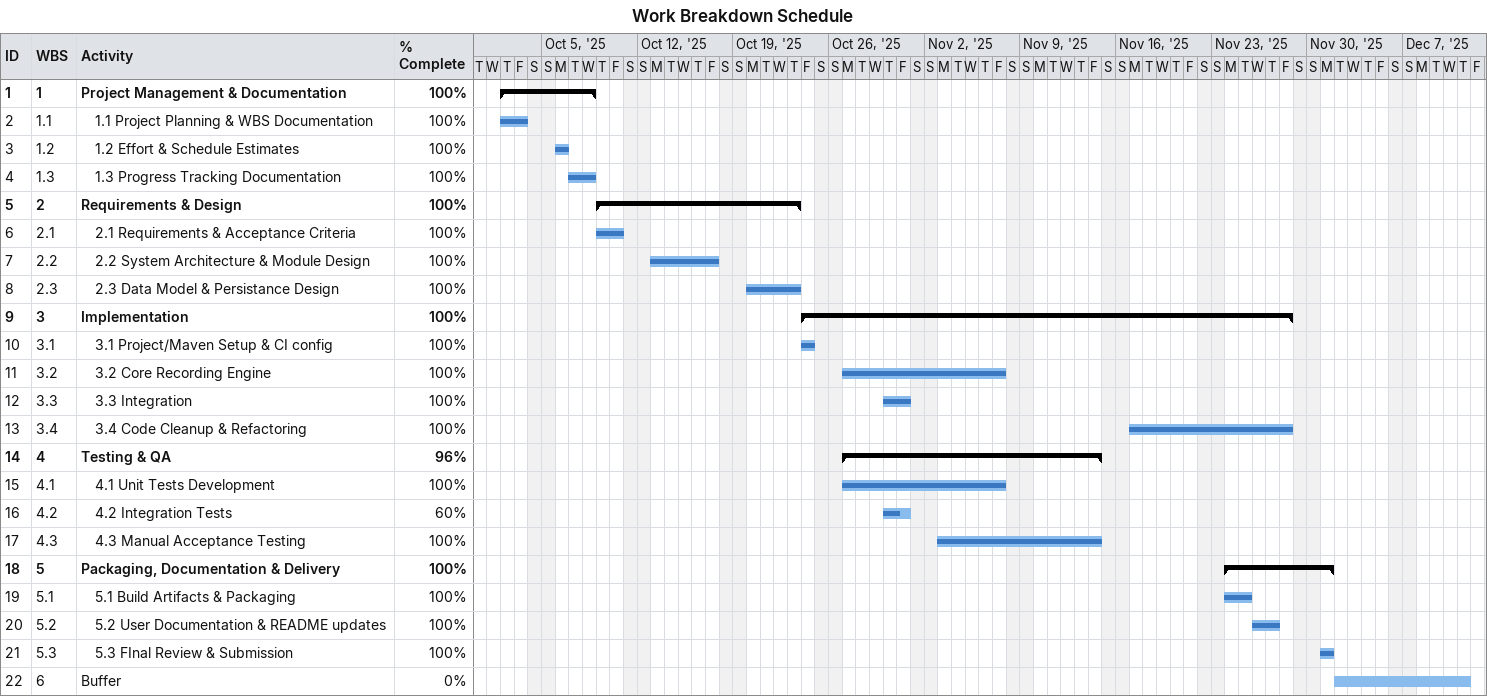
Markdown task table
Work Breakdown Schedule

| ID | WBS | Task | Start | Finish | % complete |
|---|---|---|---|---|---|
| 1 | 1 | **Project Management & Documentation** | 2025-10-02 | 2025-10-08 | 100 |
| 2 | 1.1 | 1.1 Project Planning & WBS Documentation | 2025-10-02 | 2025-10-03 | 100 |
| 3 | 1.2 | 1.2 Effort & Schedule Estimates | 2025-10-06 | 2025-10-06 | 100 |
| 4 | 1.3 | 1.3 Progress Tracking Documentation | 2025-10-07 | 2025-10-08 | 100 |
| 5 | 2 | **Requirements & Design** | 2025-10-09 | 2025-10-23 | 100 |
| 6 | 2.1 | 2.1 Requirements & Acceptance Criteria | 2025-10-09 | 2025-10-10 | 100 |
| 7 | 2.2 | 2.2 System Architecture & Module Design | 2025-10-13 | 2025-10-17 | 100 |
| 8 | 2.3 | 2.3 Data Model & Persistance Design | 2025-10-20 | 2025-10-23 | 100 |
| 9 | 3 | **Implementation** | 2025-10-24 | 2025-11-28 | 100 |
| 10 | 3.1 | 3.1 Project/Maven Setup & CI config | 2025-10-24 | 2025-10-24 | 100 |
| 11 | 3.2 | 3.2 Core Recording Engine | 2025-10-27 | 2025-11-07 | 100 |
| 12 | 3.3 | 3.3 Integration | 2025-10-30 | 2025-10-31 | 100 |
| 13 | 3.4 | 3.4 Code Cleanup & Refactoring | 2025-11-17 | 2025-11-28 | 100 |
| 14 | 4 | **Testing & QA** | 2025-10-27 | 2025-11-14 | 96 |
| 15 | 4.1 | 4.1 Unit Tests Development | 2025-10-27 | 2025-11-07 | 100 |
| 16 | 4.2 | 4.2 Integration Tests | 2025-10-30 | 2025-10-31 | 60 |
| 17 | 4.3 | 4.3 Manual Acceptance Testing | 2025-11-03 | 2025-11-14 | 100 |
| 18 | 5 | **Packaging, Documentation & Delivery** | 2025-11-24 | 2025-12-01 | 100 |
| 19 | 5.1 | 5.1 Build Artifacts & Packaging | 2025-11-24 | 2025-11-25 | 100 |
| 20 | 5.2 | 5.2 User Documentation & README updates | 2025-11-26 | 2025-11-27 | 100 |
| 21 | 5.3 | 5.3 FInal Review & Submission | 2025-12-01 | 2025-12-01 | 100 |
| 22 | 6 | Buffer | 2025-12-02 | 2025-12-11 | 0 |
